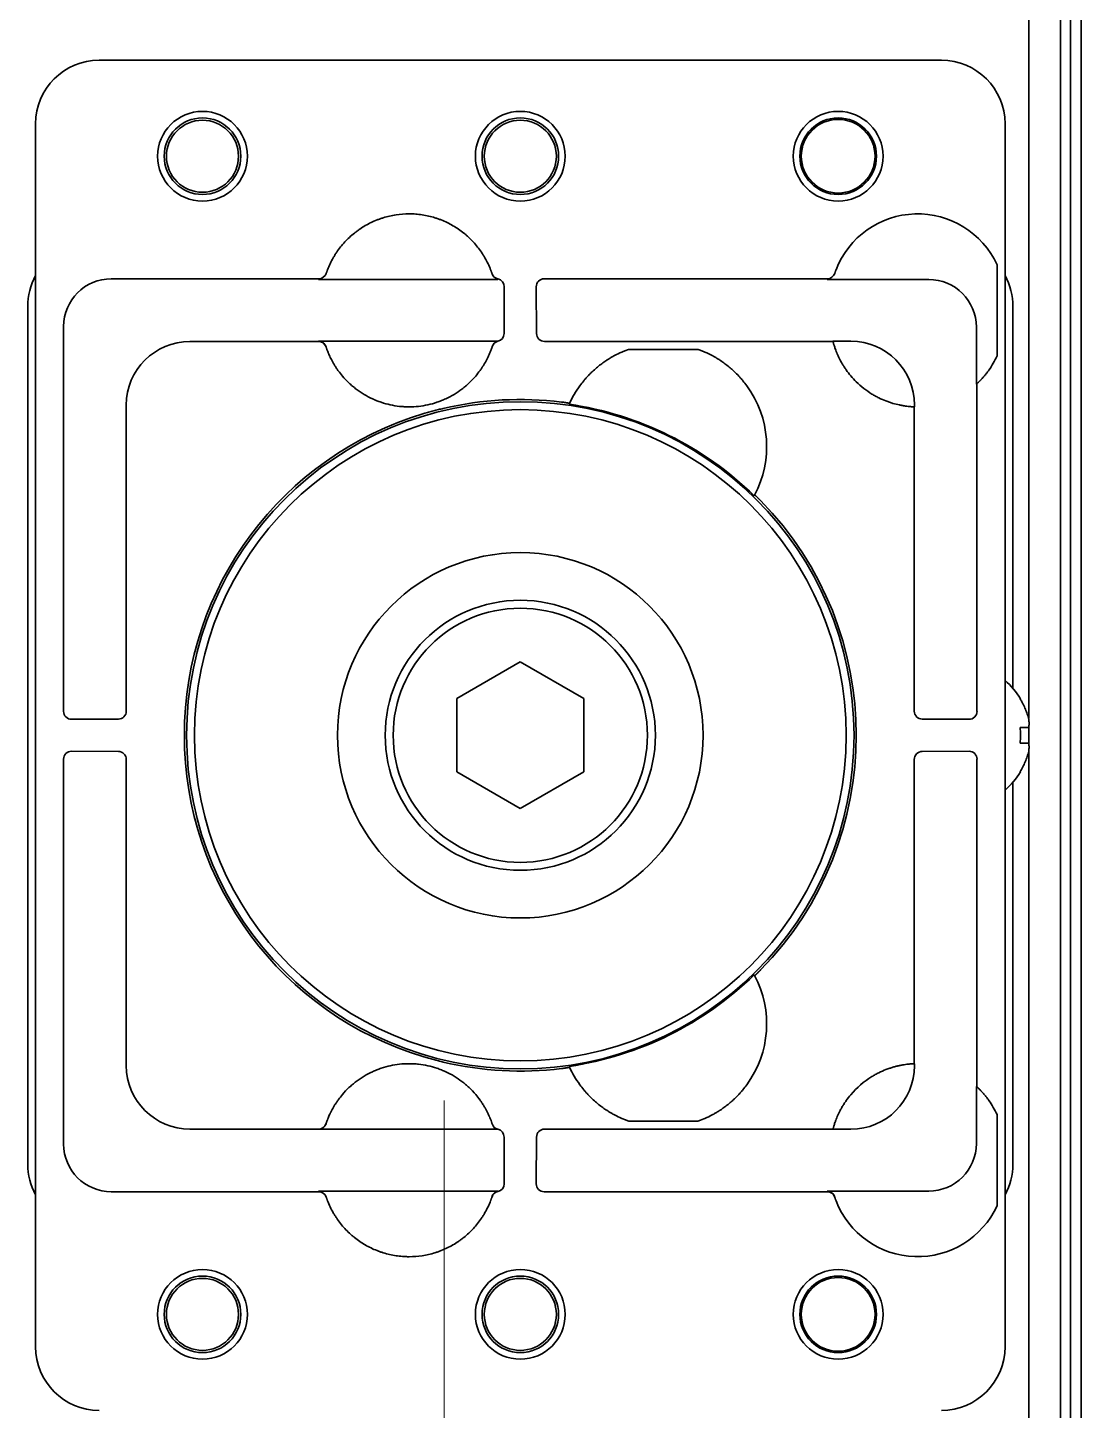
# Model space of a CAD drawing. Extents: x 5809 to 10669, y -850 to 3886.
# Drawn here: x 9168.1 to 9234.4, y 2821.2 to 2908.3 of the extents above; entities that cross this region are included whole.
import ezdxf

# ---------------------------------------------------------------- set-up
doc = ezdxf.new("R2010")
doc.units = 0
doc.header["$LTSCALE"] = 5
doc.layers.get('0').update_dxf_attribs({"linetype": 'CONTINUOUS', "lineweight": 0})
doc.layers.add('1', color=7, linetype='CONTINUOUS', true_color=0xffffff)

msp = doc.modelspace()

# ---------------------------------------------------------------- linework, layer by layer
at = {"color": 1}
msp.add_line((9194.273, 2840.726), (9194.273, 2740.726), dxfattribs=at)
at = {"layer": '1', "color": 7, "linetype": 'Continuous', "lineweight": 35}
for p, q in [((9233.073, 2751.526), (9233.073, 3749.526)), ((9231.073, 2864.787), (9231.073, 3703.467)), ((9234.375, 2735.526), (9234.375, 3257.226)), ((9233.686, 2738.526), (9233.686, 3256.226)), ((9225.573, 2906.226), (9172.572, 2906.226)), ((9168.573, 2902.227), (9168.573, 2825.226)), ((9229.573, 2825.226), (9229.573, 2902.227)), ((9186.859, 2892.804), (9186.854, 2892.789)), ((9218.859, 2892.804), (9218.859, 2892.805)), ((9218.86, 2892.807), (9218.864, 2892.818)), ((9229.073, 2893.344), (9229.073, 2887.608)), ((9186.385, 2892.463), (9173.335, 2892.463)), ((9197.547, 2892.424), (9186.372, 2892.424)), ((9198.051, 2889.019), (9198.066, 2891.963)), ((9200.079, 2891.963), (9200.094, 2889.016)), ((9218.385, 2892.463), (9200.579, 2892.463)), ((9224.771, 2892.424), (9218.372, 2892.424)), ((9168.073, 2890.727), (9168.073, 2836.726)), ((9230.073, 2866.678), (9230.073, 2890.727)), ((9170.336, 2889.464), (9170.336, 2865.232)), ((9227.77, 2885.828), (9227.77, 2889.424)), ((9178.279, 2888.519), (9186.375, 2888.519)), ((9186.372, 2888.528), (9197.617, 2888.528)), ((9200.594, 2888.519), (9205.288, 2888.519)), ((9205.288, 2888.519), (9205.385, 2888.519)), ((9205.882, 2888.52), (9205.385, 2888.519)), ((9205.883, 2888.52), (9210.263, 2888.52)), ((9210.263, 2888.52), (9210.761, 2888.519)), ((9210.761, 2888.519), (9210.858, 2888.519)), ((9210.858, 2888.519), (9218.749, 2888.519)), ((9218.749, 2888.519), (9218.747, 2888.528)), ((9218.747, 2888.528), (9219.876, 2888.528)), ((9186.848, 2888.181), (9186.848, 2888.181)), ((9210.263, 2888.02), (9205.883, 2888.02)), ((9227.77, 2885.828), (9227.81, 2885.864)), ((9227.81, 2865.232), (9227.81, 2885.864)), ((9174.28, 2865.247), (9174.28, 2884.52)), ((9223.875, 2884.403), (9223.866, 2884.404)), ((9223.866, 2884.404), (9223.866, 2865.247)), ((9223.875, 2884.529), (9223.875, 2884.403)), ((9195.073, 2866.036), (9199.073, 2868.345)), ((9199.073, 2868.345), (9203.073, 2866.036)), ((9195.073, 2861.417), (9195.073, 2866.036)), ((9203.073, 2866.036), (9203.073, 2861.417)), ((9230.518, 2866.026), (9230.551, 2866.026)), ((9170.836, 2864.733), (9173.78, 2864.748)), ((9224.363, 2864.748), (9227.31, 2864.733)), ((9231.073, 2863.22), (9231.073, 2864.221)), ((9170.336, 2862.22), (9170.336, 2837.989)), ((9173.78, 2862.705), (9170.836, 2862.72)), ((9174.28, 2842.933), (9174.28, 2862.205)), ((9223.866, 2862.205), (9223.866, 2843.049)), ((9227.31, 2862.72), (9224.363, 2862.705)), ((9227.81, 2841.588), (9227.81, 2862.22)), ((9231.073, 2751.326), (9231.073, 2862.675)), ((9199.073, 2859.107), (9195.073, 2861.417)), ((9203.073, 2861.417), (9199.073, 2859.107)), ((9230.551, 2861.426), (9230.518, 2861.426)), ((9230.073, 2836.726), (9230.073, 2860.774)), ((9223.866, 2843.049), (9223.875, 2843.049)), ((9223.875, 2843.049), (9223.875, 2842.923)), ((9227.77, 2838.028), (9227.77, 2841.624)), ((9229.073, 2839.844), (9229.073, 2834.108)), ((9186.375, 2838.933), (9178.279, 2838.933)), ((9197.617, 2838.924), (9186.372, 2838.924)), ((9186.849, 2839.273), (9186.849, 2839.273)), ((9205.288, 2838.933), (9200.594, 2838.933)), ((9205.385, 2838.933), (9205.288, 2838.933)), ((9205.882, 2838.933), (9205.385, 2838.933)), ((9205.883, 2839.433), (9210.263, 2839.433)), ((9210.263, 2838.933), (9205.883, 2838.933)), ((9210.761, 2838.933), (9210.263, 2838.933)), ((9210.858, 2838.933), (9210.761, 2838.933)), ((9218.749, 2838.933), (9210.858, 2838.933)), ((9218.747, 2838.924), (9218.749, 2838.933)), ((9219.876, 2838.924), (9218.747, 2838.924)), ((9198.066, 2835.489), (9198.051, 2838.436)), ((9200.094, 2838.436), (9200.079, 2835.489)), ((9173.335, 2834.989), (9186.385, 2834.989)), ((9186.372, 2835.028), (9197.547, 2835.028)), ((9186.852, 2834.67), (9186.859, 2834.648)), ((9200.579, 2834.989), (9218.385, 2834.989)), ((9218.372, 2835.028), (9224.771, 2835.028))]:
    msp.add_line(p, q, dxfattribs=at)
for centre, radius in [((9179.073, 2900.182), 2.825), ((9179.073, 2900.182), 2.411), ((9179.073, 2900.182), 2.267), ((9199.073, 2900.182), 2.825), ((9199.073, 2900.182), 2.411), ((9199.073, 2900.182), 2.267), ((9219.073, 2900.182), 2.825), ((9219.073, 2900.182), 2.411), ((9219.073, 2900.182), 2.32), ((9199.073, 2863.726), 21), ((9199.073, 2863.726), 20.5), ((9199.073, 2863.726), 11.5), ((9199.073, 2863.726), 8.5), ((9199.073, 2863.726), 8), ((9179.073, 2827.27), 2.825), ((9199.073, 2827.27), 2.825), ((9219.073, 2827.27), 2.825), ((9179.073, 2827.27), 2.411), ((9179.073, 2827.27), 2.267), ((9199.073, 2827.27), 2.411), ((9199.073, 2827.27), 2.267), ((9219.073, 2827.27), 2.411), ((9219.073, 2827.27), 2.32)]:
    msp.add_circle(centre, radius, dxfattribs=at)
for centre, radius, start, end in [((9224.073, 2891.052), 5.5, 24.61998, 158.89304), ((9224.073, 2889.9), 5.5, 324.66876, 335.38002), ((9208.073, 2881.9), 6.5, 143.94816, 155.25902), ((9208.073, 2881.9), 6.5, 332.04966, 36.05184), ((9224.073, 2889.9), 5.5, 225.48558, 238.47399), ((9199.073, 2863.726), 21.14, 82.96937, 103.24939), ((9199.073, 2863.726), 21.14, 106.69802, 253.30233), ((9199.073, 2863.726), 21.07, 45.69792, 81.61076), ((9199.073, 2863.726), 21.14, 315.6607, 44.3393), ((9226.453, 2863.527), 4.8, 31.37271, 49.458), ((9226.453, 2863.925), 4.8, 310.542, 328.62729), ((9199.073, 2863.726), 21.07, 278.38924, 314.30208), ((9208.073, 2845.552), 6.5, 323.94816, 27.95034), ((9199.073, 2863.726), 21.14, 256.75031, 277.03063), ((9208.073, 2845.552), 6.5, 204.74098, 216.05184), ((9224.073, 2837.552), 5.5, 121.52607, 139.88439), ((9224.073, 2837.552), 5.5, 24.61998, 35.33124), ((9224.073, 2836.4), 5.5, 201.10696, 335.38002)]:
    msp.add_arc(centre, radius, start, end, dxfattribs=at)
for centre, major_axis, ratio, start_param, end_param in [((9172.573, 2902.226), (2.829, -2.829), 0.999695, 2.356347, 3.926839), ((9225.572, 2902.226), (-2.829, -2.829), 0.999695, 2.356347, 3.926839), ((9186.385, 2892.963), (-0.474, 0.158), 0.999831, 1.892032, 3.138921), ((9197.768, 2892.943), (0.477, 0.15), 0.999767, 3.157291, 4.205088), ((9218.385, 2892.963), (-0.474, 0.159), 0.999831, 1.894839, 3.141593), ((9224.071, 2891.053), (1.747, 5.214), 0.99983, 1.569957, 1.576869), ((9172.073, 2890.726), (-2.829, 2.829), 0.999695, 0.279915, 0.785246), ((9173.336, 2889.463), (-2.122, 2.122), 0.999543, 5.497939, 7.068431), ((9197.547, 2891.924), (0.224, 0.447), 0.99981, 0.22534, 0.463541), ((9197.566, 2891.963), (0.224, 0.448), 0.999239, 5.176082, 6.544021), ((9200.579, 2891.963), (-0.224, 0.448), 0.999239, 5.819644, 7.390288), ((9224.77, 2889.423), (2.122, 2.122), 0.999695, 5.497939, 7.068431), ((9226.072, 2890.726), (2.829, 2.829), 0.999695, 5.497939, 6.003271), ((9178.28, 2884.519), (2.828, 2.828), 0.999924, 0.78555, 2.356042), ((9186.375, 2888.019), (-0.475, -0.156), 0.999831, 3.142574, 4.3946), ((9197.779, 2888.045), (-0.476, 0.155), 0.999754, 5.263357, 6.293203), ((9197.551, 2889.019), (-0.447, -0.224), 0.99981, 1.330368, 2.677899), ((9200.594, 2889.019), (0.447, -0.224), 0.99981, 3.605286, 5.17593), ((9219.875, 2884.528), (-2.829, -2.829), 0.999695, 2.356347, 3.926839), ((13898.254, 2078.685), (-4696.559, 804.417), 0.03512, 6.273761, 6.274076), ((5726.45, 6125.548), (-3486.444, 3247.993), 0.03512, 3.150702, 3.151017), ((9170.836, 2865.233), (0.448, 0.224), 0.999239, 2.678052, 4.248696), ((9173.78, 2865.247), (0.224, 0.447), 0.99981, 3.605286, 5.17593), ((9224.366, 2865.247), (-0.224, 0.447), 0.99981, 1.107255, 2.677899), ((9227.31, 2865.233), (-0.448, 0.224), 0.999239, 2.03449, 3.605134), ((9170.836, 2862.22), (-0.448, 0.224), 0.999239, 5.176082, 6.746726), ((9173.78, 2862.205), (0.224, -0.447), 0.99981, 1.107255, 2.677899), ((9224.366, 2862.205), (-0.224, -0.447), 0.99981, 3.605286, 5.17593), ((9227.31, 2862.22), (0.448, 0.224), 0.999239, 5.819644, 7.390288), ((5726.45, -398.096), (3486.444, 3247.993), 0.03512, 6.273761, 6.274076), ((9178.28, 2842.933), (-2.828, 2.828), 0.999924, 0.78555, 2.356042), ((13898.254, 3648.768), (4696.559, 804.417), 0.03512, 3.150702, 3.151017), ((9219.875, 2842.924), (-2.829, 2.829), 0.999695, 2.356347, 3.926839), ((9225.772, -4385.086), (0, 7227.617), 0.017452, 6.267025, 6.267338), ((9186.375, 2839.433), (0.475, -0.156), 0.999831, 5.030486, 6.282512), ((9197.779, 2839.407), (0.476, 0.155), 0.999754, 3.133975, 4.161422), ((9197.551, 2838.433), (-0.447, 0.224), 0.99981, 3.605286, 4.952817), ((9200.594, 2838.433), (0.447, 0.224), 0.99981, 1.107255, 2.677899), ((9173.336, 2837.99), (2.122, 2.122), 0.999543, 2.356347, 3.926839), ((9224.77, 2838.029), (2.122, -2.122), 0.999695, 5.497939, 7.068431), ((9172.073, 2836.727), (-2.829, -2.829), 0.999695, 5.497939, 6.003271), ((9226.072, 2836.727), (2.829, -2.829), 0.999695, 0.279915, 0.785246), ((9197.566, 2835.489), (-0.224, 0.448), 0.999239, 2.880101, 4.248696), ((9200.579, 2835.489), (0.224, 0.448), 0.999239, 2.03449, 3.605134), ((9186.385, 2834.489), (-0.475, -0.157), 0.999831, 3.145682, 4.39242), ((9197.767, 2834.509), (0.473, -0.161), 0.999761, 2.10121, 3.149501), ((9197.547, 2835.529), (-0.224, 0.447), 0.99981, 2.678052, 2.916971), ((9224.074, 2836.9), (5.684, 1.924), 0.999938, 3.132345, 3.139281), ((9218.385, 2834.489), (-0.474, -0.159), 0.999831, 3.141593, 4.388346), ((9224.081, 2836.402), (5.228, 1.734), 0.999252, 3.138522, 3.145428), ((9172.573, 2825.227), (2.829, 2.829), 0.999695, 2.356347, 3.926839), ((9225.572, 2825.227), (-2.829, 2.829), 0.999695, 2.356347, 3.926839)]:
    msp.add_ellipse(centre, major_axis=major_axis, ratio=ratio, start_param=start_param, end_param=end_param, dxfattribs=at)
for points, knots in [([(9197.206, 2893.029), (9197.106, 2893.289), (9196.987, 2893.539), (9196.833, 2893.81), (9196.815, 2893.84), (9196.78, 2893.899), (9196.762, 2893.929), (9196.707, 2894.017), (9196.669, 2894.076), (9196.553, 2894.247), (9196.472, 2894.358), (9196.216, 2894.681), (9196.031, 2894.883), (9195.779, 2895.118), (9195.702, 2895.187), (9195.623, 2895.255), (9195.57, 2895.299), (9195.543, 2895.321), (9195.407, 2895.43), (9195.297, 2895.512), (9194.956, 2895.745), (9194.719, 2895.883), (9194.348, 2896.063), (9194.222, 2896.118), (9194.061, 2896.182), (9194.029, 2896.194), (9193.964, 2896.218), (9193.931, 2896.23), (9193.833, 2896.265), (9193.767, 2896.286), (9193.438, 2896.389), (9193.17, 2896.45), (9192.764, 2896.512), (9192.627, 2896.527), (9192.421, 2896.543), (9192.318, 2896.549), (9192.214, 2896.552), (9192.144, 2896.553), (9192.11, 2896.553), (9191.797, 2896.554), (9191.523, 2896.533), (9190.981, 2896.451), (9190.713, 2896.39), (9190.416, 2896.298), (9190.383, 2896.287), (9190.317, 2896.266), (9190.284, 2896.254), (9190.186, 2896.22), (9190.121, 2896.196), (9189.928, 2896.12), (9189.802, 2896.065), (9189.432, 2895.885), (9189.194, 2895.748), (9188.91, 2895.553), (9188.826, 2895.493), (9188.743, 2895.431), (9188.688, 2895.388), (9188.66, 2895.367), (9188.525, 2895.258), (9188.421, 2895.168), (9188.119, 2894.886), (9187.933, 2894.685), (9187.677, 2894.362), (9187.596, 2894.251), (9187.499, 2894.107), (9187.48, 2894.079), (9187.442, 2894.02), (9187.423, 2893.991), (9187.368, 2893.903), (9187.333, 2893.843), (9187.161, 2893.542), (9187.042, 2893.293), (9186.942, 2893.033)], [0, 0, 0, 0, 0.0625, 0.0625, 0.070313, 0.070313, 0.078125, 0.078125, 0.09375, 0.09375, 0.125, 0.125, 0.1875, 0.1875, 0.203125, 0.210937, 0.210937, 0.21875, 0.21875, 0.25, 0.25, 0.3125, 0.3125, 0.34375, 0.34375, 0.351562, 0.351562, 0.359375, 0.359375, 0.375, 0.375, 0.4375, 0.4375, 0.46875, 0.46875, 0.484375, 0.492187, 0.492187, 0.5, 0.5, 0.5625, 0.5625, 0.625, 0.625, 0.632812, 0.632812, 0.640625, 0.640625, 0.65625, 0.65625, 0.6875, 0.6875, 0.75, 0.75, 0.765625, 0.773438, 0.773438, 0.78125, 0.78125, 0.8125, 0.8125, 0.875, 0.875, 0.90625, 0.90625, 0.914063, 0.914063, 0.921875, 0.921875, 0.9375, 0.9375, 1, 1, 1, 1]), ([(9186.942, 2893.033), (9186.936, 2893.018), (9186.93, 2893.003), (9186.922, 2892.981), (9186.919, 2892.974), (9186.914, 2892.96), (9186.911, 2892.953), (9186.904, 2892.932), (9186.899, 2892.919), (9186.892, 2892.9), (9186.89, 2892.894), (9186.886, 2892.883), (9186.884, 2892.877), (9186.879, 2892.861), (9186.875, 2892.852), (9186.87, 2892.835), (9186.867, 2892.828), (9186.864, 2892.819), (9186.863, 2892.817), (9186.862, 2892.812), (9186.861, 2892.811), (9186.86, 2892.806), (9186.859, 2892.804), (9186.859, 2892.804)], [0, 0, 0, 0, 0.125, 0.125, 0.1875, 0.1875, 0.25, 0.25, 0.375, 0.375, 0.4375, 0.4375, 0.5, 0.5, 0.625, 0.625, 0.75, 0.75, 0.8125, 0.8125, 0.875, 0.875, 1, 1, 1, 1]), ([(9197.293, 2892.785), (9197.293, 2892.786), (9197.292, 2892.788), (9197.291, 2892.793), (9197.29, 2892.795), (9197.288, 2892.8), (9197.287, 2892.803), (9197.284, 2892.813), (9197.281, 2892.821), (9197.277, 2892.834), (9197.275, 2892.839), (9197.272, 2892.85), (9197.27, 2892.855), (9197.264, 2892.872), (9197.259, 2892.884), (9197.25, 2892.911), (9197.245, 2892.924), (9197.237, 2892.946), (9197.235, 2892.953), (9197.229, 2892.968), (9197.226, 2892.975), (9197.218, 2892.998), (9197.212, 2893.014), (9197.206, 2893.029)], [0, 0, 0, 0, 0.125, 0.125, 0.1875, 0.1875, 0.25, 0.25, 0.375, 0.375, 0.4375, 0.4375, 0.5, 0.5, 0.625, 0.625, 0.75, 0.75, 0.8125, 0.8125, 0.875, 0.875, 1, 1, 1, 1]), ([(9218.942, 2893.033), (9218.939, 2893.026), (9218.936, 2893.018), (9218.93, 2893.003), (9218.928, 2892.996), (9218.919, 2892.974), (9218.914, 2892.96), (9218.904, 2892.932), (9218.899, 2892.919), (9218.892, 2892.9), (9218.89, 2892.894), (9218.886, 2892.882), (9218.884, 2892.877), (9218.879, 2892.861), (9218.875, 2892.852), (9218.87, 2892.835), (9218.867, 2892.828), (9218.863, 2892.816), (9218.862, 2892.812), (9218.86, 2892.807), (9218.86, 2892.806), (9218.859, 2892.805), (9218.859, 2892.804), (9218.859, 2892.804)], [0, 0, 0, 0, 0.0625, 0.0625, 0.125, 0.125, 0.25, 0.25, 0.375, 0.375, 0.4375, 0.4375, 0.5, 0.5, 0.625, 0.625, 0.75, 0.75, 0.875, 0.875, 0.9375, 0.9375, 1, 1, 1, 1]), ([(9186.372, 2888.528), (9186.398, 2888.528), (9186.45, 2888.524), (9186.501, 2888.512), (9186.539, 2888.5), (9186.551, 2888.496), (9186.575, 2888.486), (9186.587, 2888.48), (9186.622, 2888.463), (9186.644, 2888.449), (9186.676, 2888.426), (9186.686, 2888.418), (9186.706, 2888.401), (9186.716, 2888.392), (9186.743, 2888.364), (9186.76, 2888.345), (9186.791, 2888.303), (9186.805, 2888.28), (9186.829, 2888.234), (9186.839, 2888.209), (9186.847, 2888.184)], [0, 0, 0, 0, 0.125, 0.25, 0.25, 0.3125, 0.3125, 0.375, 0.375, 0.5, 0.5, 0.5625, 0.5625, 0.625, 0.625, 0.75, 0.75, 0.875, 0.875, 1, 1, 1, 1]), ([(9186.375, 2888.519), (9186.375, 2888.521), (9186.374, 2888.522), (9186.373, 2888.525), (9186.373, 2888.527), (9186.372, 2888.528)], [0, 0, 0, 0, 0.499999, 0.499999, 1, 1, 1, 1]), ([(9219.866, 2886.357), (9219.764, 2886.478), (9219.669, 2886.601), (9219.536, 2886.789), (9219.494, 2886.852), (9219.433, 2886.947), (9219.403, 2886.994), (9219.374, 2887.042), (9219.354, 2887.074), (9219.345, 2887.089), (9219.261, 2887.232), (9219.195, 2887.356), (9219.108, 2887.533), (9219.08, 2887.591), (9219.042, 2887.676), (9219.024, 2887.718), (9219.006, 2887.759), (9218.995, 2887.787), (9218.989, 2887.8), (9218.94, 2887.92), (9218.904, 2888.017), (9218.86, 2888.145), (9218.847, 2888.185), (9218.832, 2888.232), (9218.829, 2888.241), (9218.823, 2888.259), (9218.821, 2888.268), (9218.813, 2888.293), (9218.808, 2888.309), (9218.794, 2888.355), (9218.779, 2888.409), (9218.768, 2888.449), (9218.761, 2888.473), (9218.759, 2888.481), (9218.756, 2888.493), (9218.754, 2888.499), (9218.751, 2888.512), (9218.749, 2888.518), (9218.749, 2888.519)], [0, 0, 0, 0, 0.125, 0.125, 0.1875, 0.1875, 0.21875, 0.234375, 0.234375, 0.25, 0.25, 0.375, 0.375, 0.4375, 0.4375, 0.46875, 0.484375, 0.484375, 0.5, 0.5, 0.625, 0.625, 0.6875, 0.6875, 0.703125, 0.703125, 0.71875, 0.71875, 0.75, 0.75, 0.8125, 0.875, 0.875, 0.90625, 0.90625, 0.9375, 0.9375, 1, 1, 1, 1]), ([(9186.85, 2888.176), (9186.85, 2888.175), (9186.853, 2888.166), (9186.863, 2888.135), (9186.875, 2888.103), (9186.883, 2888.078), (9186.885, 2888.073), (9186.889, 2888.063), (9186.891, 2888.057), (9186.897, 2888.041), (9186.901, 2888.029), (9186.915, 2887.991), (9186.935, 2887.935), (9186.962, 2887.868), (9186.983, 2887.814), (9186.991, 2887.796), (9187.007, 2887.757), (9187.016, 2887.737), (9187.042, 2887.676), (9187.062, 2887.633), (9187.124, 2887.499), (9187.171, 2887.402), (9187.241, 2887.274), (9187.255, 2887.248), (9187.284, 2887.195), (9187.299, 2887.169), (9187.345, 2887.09), (9187.377, 2887.037), (9187.444, 2886.93), (9187.479, 2886.876), (9187.534, 2886.794), (9187.553, 2886.767), (9187.591, 2886.713), (9187.61, 2886.686), (9187.708, 2886.551), (9187.791, 2886.446), (9187.879, 2886.343)], [0, 0, 0, 0, 0.0625, 0.125, 0.1875, 0.1875, 0.203125, 0.203125, 0.21875, 0.21875, 0.25, 0.25, 0.3125, 0.375, 0.375, 0.40625, 0.40625, 0.4375, 0.4375, 0.5, 0.5, 0.625, 0.625, 0.65625, 0.65625, 0.6875, 0.6875, 0.75, 0.75, 0.8125, 0.8125, 0.84375, 0.84375, 0.875, 0.875, 1, 1, 1, 1]), ([(9196.265, 2886.343), (9196.361, 2886.457), (9196.452, 2886.573), (9196.58, 2886.75), (9196.621, 2886.81), (9196.67, 2886.884), (9196.68, 2886.899), (9196.699, 2886.929), (9196.709, 2886.944), (9196.738, 2886.989), (9196.756, 2887.019), (9196.846, 2887.166), (9196.909, 2887.281), (9196.979, 2887.417), (9196.993, 2887.444), (9197.019, 2887.497), (9197.032, 2887.523), (9197.068, 2887.6), (9197.09, 2887.649), (9197.111, 2887.695)], [0, 0, 0, 0, 0.25, 0.25, 0.375, 0.375, 0.40625, 0.40625, 0.4375, 0.4375, 0.5, 0.5, 0.75, 0.75, 0.8125, 0.8125, 0.875, 0.875, 1, 1, 1, 1]), ([(9197.111, 2887.695), (9197.145, 2887.772), (9197.173, 2887.842), (9197.21, 2887.935), (9197.221, 2887.964), (9197.236, 2888.004), (9197.24, 2888.017), (9197.249, 2888.042), (9197.253, 2888.053), (9197.273, 2888.108), (9197.284, 2888.142), (9197.296, 2888.176), (9197.299, 2888.185), (9197.302, 2888.194), (9197.302, 2888.196), (9197.303, 2888.199), (9197.304, 2888.2), (9197.304, 2888.2)], [0, 0, 0, 0, 0.25, 0.25, 0.375, 0.375, 0.4375, 0.4375, 0.5, 0.5, 0.75, 0.75, 0.875, 0.875, 0.9375, 0.9375, 1, 1, 1, 1]), ([(9204.813, 2887.523), (9204.788, 2887.509), (9204.759, 2887.492), (9204.696, 2887.454), (9204.662, 2887.433), (9204.608, 2887.399), (9204.589, 2887.387), (9204.551, 2887.363), (9204.532, 2887.351), (9204.473, 2887.312), (9204.433, 2887.285), (9204.35, 2887.228), (9204.307, 2887.198), (9204.221, 2887.136), (9204.177, 2887.103), (9204.044, 2887.002), (9203.955, 2886.93), (9203.776, 2886.778), (9203.686, 2886.697), (9203.551, 2886.569), (9203.506, 2886.525), (9203.438, 2886.457), (9203.415, 2886.434), (9203.371, 2886.387), (9203.348, 2886.364), (9203.304, 2886.316), (9203.281, 2886.292), (9203.237, 2886.243), (9203.171, 2886.17), (9203.107, 2886.094), (9202.98, 2885.941), (9202.898, 2885.835), (9202.818, 2885.725)], [0, 0, 0, 0, 0.0625, 0.0625, 0.125, 0.125, 0.15625, 0.15625, 0.1875, 0.1875, 0.25, 0.25, 0.3125, 0.3125, 0.375, 0.375, 0.5, 0.5, 0.625, 0.625, 0.6875, 0.6875, 0.71875, 0.71875, 0.75, 0.75, 0.78125, 0.78125, 0.8125, 0.875, 0.875, 1, 1, 1, 1]), ([(9213.328, 2885.725), (9213.248, 2885.835), (9213.166, 2885.941), (9213.059, 2886.07), (9213.037, 2886.096), (9212.994, 2886.146), (9212.972, 2886.171), (9212.907, 2886.245), (9212.863, 2886.294), (9212.731, 2886.435), (9212.642, 2886.524), (9212.507, 2886.653), (9212.462, 2886.694), (9212.394, 2886.755), (9212.371, 2886.776), (9212.326, 2886.815), (9212.303, 2886.835), (9212.19, 2886.931), (9212.1, 2887.003), (9211.968, 2887.103), (9211.925, 2887.136), (9211.839, 2887.198), (9211.797, 2887.227), (9211.735, 2887.27), (9211.714, 2887.284), (9211.673, 2887.312), (9211.653, 2887.325), (9211.594, 2887.363), (9211.556, 2887.388), (9211.502, 2887.422), (9211.484, 2887.433), (9211.45, 2887.453), (9211.434, 2887.463), (9211.387, 2887.492), (9211.358, 2887.509), (9211.333, 2887.523)], [0, 0, 0, 0, 0.125, 0.125, 0.15625, 0.15625, 0.1875, 0.1875, 0.25, 0.25, 0.375, 0.375, 0.4375, 0.4375, 0.46875, 0.46875, 0.5, 0.5, 0.625, 0.625, 0.6875, 0.6875, 0.75, 0.75, 0.78125, 0.78125, 0.8125, 0.8125, 0.875, 0.875, 0.90625, 0.90625, 0.9375, 0.9375, 1, 1, 1, 1]), ([(9228.56, 2886.719), (9228.524, 2886.668), (9228.487, 2886.618), (9228.412, 2886.52), (9228.375, 2886.472), (9228.298, 2886.378), (9228.259, 2886.332), (9228.201, 2886.265), (9228.181, 2886.243), (9228.143, 2886.2), (9228.124, 2886.179), (9228.086, 2886.139), (9228.067, 2886.119), (9228.04, 2886.09), (9228.031, 2886.081), (9228.013, 2886.063), (9228.005, 2886.054), (9227.961, 2886.01), (9227.93, 2885.979), (9227.896, 2885.946), (9227.889, 2885.939), (9227.877, 2885.927), (9227.871, 2885.922), (9227.854, 2885.906), (9227.844, 2885.897), (9227.832, 2885.885), (9227.829, 2885.882), (9227.822, 2885.876), (9227.82, 2885.874), (9227.813, 2885.867), (9227.811, 2885.865), (9227.81, 2885.864)], [0, 0, 0, 0, 0.125, 0.125, 0.25, 0.25, 0.375, 0.375, 0.4375, 0.4375, 0.5, 0.5, 0.5625, 0.5625, 0.59375, 0.59375, 0.625, 0.625, 0.75, 0.75, 0.78125, 0.78125, 0.8125, 0.8125, 0.875, 0.875, 0.90625, 0.90625, 0.9375, 0.9375, 1, 1, 1, 1]), ([(9187.879, 2886.343), (9188.009, 2886.19), (9188.146, 2886.045), (9188.363, 2885.84), (9188.437, 2885.773), (9188.552, 2885.676), (9188.59, 2885.644), (9188.668, 2885.582), (9188.708, 2885.551), (9188.906, 2885.4), (9189.07, 2885.289), (9189.409, 2885.086), (9189.583, 2884.993), (9189.853, 2884.869), (9189.944, 2884.829), (9190.083, 2884.774), (9190.13, 2884.756), (9190.224, 2884.722), (9190.271, 2884.705), (9190.508, 2884.626), (9190.699, 2884.573), (9191.085, 2884.488), (9191.28, 2884.456), (9191.575, 2884.424), (9191.674, 2884.416), (9191.823, 2884.408), (9191.872, 2884.406), (9191.972, 2884.403), (9192.022, 2884.402), (9192.272, 2884.402), (9192.47, 2884.413), (9192.864, 2884.456), (9193.058, 2884.488), (9193.445, 2884.573), (9193.636, 2884.626), (9193.873, 2884.706), (9193.921, 2884.722), (9194.014, 2884.757), (9194.154, 2884.81), (9194.29, 2884.869), (9194.56, 2884.993), (9194.734, 2885.086), (9195.073, 2885.289), (9195.237, 2885.4), (9195.436, 2885.551), (9195.476, 2885.582), (9195.554, 2885.645), (9195.669, 2885.74), (9195.781, 2885.84), (9195.998, 2886.045), (9196.135, 2886.19), (9196.265, 2886.343)], [0, 0, 0, 0, 0.0625, 0.0625, 0.09375, 0.09375, 0.109375, 0.109375, 0.125, 0.125, 0.1875, 0.1875, 0.25, 0.25, 0.28125, 0.28125, 0.296875, 0.296875, 0.3125, 0.3125, 0.375, 0.375, 0.4375, 0.4375, 0.46875, 0.46875, 0.484375, 0.484375, 0.5, 0.5, 0.5625, 0.5625, 0.625, 0.625, 0.6875, 0.6875, 0.703125, 0.703125, 0.71875, 0.75, 0.75, 0.8125, 0.8125, 0.875, 0.875, 0.890625, 0.890625, 0.90625, 0.9375, 0.9375, 1, 1, 1, 1]), ([(9222.931, 2884.52), (9222.801, 2884.547), (9222.666, 2884.581), (9222.453, 2884.643), (9222.381, 2884.666), (9222.27, 2884.703), (9222.233, 2884.716), (9222.158, 2884.744), (9222.121, 2884.758), (9221.933, 2884.83), (9221.783, 2884.896), (9221.598, 2884.988), (9221.561, 2885.007), (9221.487, 2885.045), (9221.45, 2885.065), (9221.341, 2885.126), (9221.268, 2885.168), (9221.197, 2885.212)], [0, 0, 0, 0, 0.25, 0.25, 0.375, 0.375, 0.4375, 0.4375, 0.5, 0.5, 0.75, 0.75, 0.8125, 0.8125, 0.875, 0.875, 1, 1, 1, 1]), ([(9194.228, 2884.303), (9194.125, 2884.279), (9194.022, 2884.254), (9193.816, 2884.202), (9193.611, 2884.149), (9193.406, 2884.092), (9193.202, 2884.035), (9193.1, 2884.005), (9192.999, 2883.974)], [0, 0, 0, 0, 0.25, 0.25, 0.5, 0.75, 0.75, 1, 1, 1, 1]), ([(9202.169, 2884.62), (9202.17, 2884.621), (9202.167, 2884.623), (9202.158, 2884.626), (9202.154, 2884.627), (9202.146, 2884.629), (9202.144, 2884.63), (9202.138, 2884.631), (9202.135, 2884.632), (9202.119, 2884.635), (9202.103, 2884.639), (9202.075, 2884.644), (9202.065, 2884.646), (9202.043, 2884.65), (9202.021, 2884.654), (9201.996, 2884.658), (9201.97, 2884.663), (9201.956, 2884.665), (9201.914, 2884.672), (9201.885, 2884.676), (9201.839, 2884.683), (9201.823, 2884.685), (9201.792, 2884.69), (9201.775, 2884.692), (9201.727, 2884.698), (9201.694, 2884.703), (9201.66, 2884.707)], [0, 0, 0, 0, 0.125, 0.125, 0.1875, 0.1875, 0.21875, 0.21875, 0.25, 0.25, 0.375, 0.375, 0.4375, 0.4375, 0.5, 0.5625, 0.5625, 0.625, 0.625, 0.75, 0.75, 0.8125, 0.8125, 0.875, 0.875, 1, 1, 1, 1]), ([(9223.866, 2884.404), (9223.864, 2884.404), (9223.857, 2884.404), (9223.834, 2884.405), (9223.818, 2884.406), (9223.775, 2884.408), (9223.749, 2884.409), (9223.709, 2884.412), (9223.701, 2884.412), (9223.685, 2884.413), (9223.658, 2884.415), (9223.63, 2884.418), (9223.57, 2884.423), (9223.525, 2884.427), (9223.428, 2884.438), (9223.375, 2884.444), (9223.303, 2884.454), (9223.288, 2884.456), (9223.258, 2884.46), (9223.213, 2884.467), (9223.166, 2884.475), (9223.069, 2884.492), (9223.002, 2884.505), (9222.931, 2884.52)], [0, 0, 0, 0, 0.125, 0.125, 0.25, 0.25, 0.375, 0.375, 0.40625, 0.40625, 0.4375, 0.5, 0.5, 0.625, 0.625, 0.75, 0.75, 0.78125, 0.78125, 0.8125, 0.875, 0.875, 1, 1, 1, 1]), ([(9214.192, 2878.501), (9214.169, 2878.525), (9214.145, 2878.548), (9214.111, 2878.583), (9214.099, 2878.594), (9214.077, 2878.617), (9214.065, 2878.628), (9214.032, 2878.661), (9214.011, 2878.681), (9213.98, 2878.71), (9213.97, 2878.72), (9213.956, 2878.733), (9213.951, 2878.738), (9213.942, 2878.747), (9213.937, 2878.751), (9213.915, 2878.771), (9213.899, 2878.786), (9213.881, 2878.802), (9213.877, 2878.805), (9213.871, 2878.811), (9213.867, 2878.814), (9213.858, 2878.822), (9213.853, 2878.826), (9213.837, 2878.839), (9213.829, 2878.845), (9213.821, 2878.851), (9213.819, 2878.852), (9213.816, 2878.854), (9213.815, 2878.854), (9213.815, 2878.853)], [0, 0, 0, 0, 0.125, 0.125, 0.1875, 0.1875, 0.25, 0.25, 0.375, 0.375, 0.4375, 0.4375, 0.46875, 0.46875, 0.5, 0.5, 0.625, 0.625, 0.65625, 0.65625, 0.6875, 0.6875, 0.75, 0.75, 0.875, 0.875, 0.9375, 0.9375, 1, 1, 1, 1]), ([(9230.518, 2864.226), (9230.642, 2864.226), (9230.75, 2864.226), (9230.888, 2864.226), (9230.93, 2864.226), (9231.006, 2864.226), (9231.039, 2864.226), (9231.069, 2864.226)], [0, 0, 0, 0, 0.5, 0.5, 0.75, 0.75, 1, 1, 1, 1]), ([(9230.518, 2861.426), (9230.642, 2861.629), (9230.75, 2861.839), (9230.888, 2862.164), (9230.93, 2862.274), (9231.006, 2862.497), (9231.039, 2862.611), (9231.069, 2862.726)], [0, 0, 0, 0, 0.5, 0.5, 0.75, 0.75, 1, 1, 1, 1]), ([(9213.815, 2848.599), (9213.815, 2848.598), (9213.818, 2848.599), (9213.826, 2848.605), (9213.83, 2848.607), (9213.836, 2848.612), (9213.838, 2848.614), (9213.842, 2848.617), (9213.845, 2848.619), (9213.858, 2848.63), (9213.87, 2848.641), (9213.891, 2848.66), (9213.899, 2848.667), (9213.915, 2848.681), (9213.932, 2848.697), (9213.95, 2848.714), (9213.97, 2848.732), (9213.98, 2848.741), (9214.01, 2848.771), (9214.032, 2848.791), (9214.065, 2848.824), (9214.076, 2848.835), (9214.099, 2848.857), (9214.111, 2848.869), (9214.145, 2848.904), (9214.169, 2848.927), (9214.192, 2848.951)], [0, 0, 0, 0, 0.125, 0.125, 0.1875, 0.1875, 0.21875, 0.21875, 0.25, 0.25, 0.375, 0.375, 0.4375, 0.4375, 0.5, 0.5625, 0.5625, 0.625, 0.625, 0.75, 0.75, 0.8125, 0.8125, 0.875, 0.875, 1, 1, 1, 1]), ([(9192.999, 2843.478), (9193.101, 2843.447), (9193.202, 2843.418), (9193.406, 2843.36), (9193.611, 2843.304), (9193.816, 2843.25), (9194.022, 2843.199), (9194.125, 2843.173), (9194.228, 2843.149)], [0, 0, 0, 0, 0.25, 0.25, 0.5, 0.75, 0.75, 1, 1, 1, 1]), ([(9196.265, 2841.109), (9196.135, 2841.262), (9195.998, 2841.407), (9195.781, 2841.613), (9195.706, 2841.679), (9195.592, 2841.776), (9195.553, 2841.808), (9195.475, 2841.871), (9195.436, 2841.901), (9195.237, 2842.052), (9195.073, 2842.163), (9194.735, 2842.366), (9194.56, 2842.459), (9194.29, 2842.584), (9194.199, 2842.623), (9194.06, 2842.678), (9194.014, 2842.696), (9193.92, 2842.73), (9193.873, 2842.747), (9193.636, 2842.827), (9193.445, 2842.879), (9193.059, 2842.964), (9192.864, 2842.996), (9192.569, 2843.028), (9192.47, 2843.036), (9192.321, 2843.044), (9192.271, 2843.046), (9192.171, 2843.049), (9192.121, 2843.05), (9191.871, 2843.05), (9191.673, 2843.039), (9191.28, 2842.996), (9191.085, 2842.964), (9190.699, 2842.879), (9190.507, 2842.826), (9190.27, 2842.747), (9190.223, 2842.73), (9190.129, 2842.696), (9189.99, 2842.642), (9189.853, 2842.584), (9189.584, 2842.459), (9189.409, 2842.367), (9189.071, 2842.163), (9188.906, 2842.052), (9188.707, 2841.901), (9188.668, 2841.87), (9188.59, 2841.808), (9188.474, 2841.712), (9188.363, 2841.612), (9188.146, 2841.407), (9188.009, 2841.262), (9187.879, 2841.109)], [0, 0, 0, 0, 0.0625, 0.0625, 0.09375, 0.09375, 0.109375, 0.109375, 0.125, 0.125, 0.1875, 0.1875, 0.25, 0.25, 0.28125, 0.28125, 0.296875, 0.296875, 0.3125, 0.3125, 0.375, 0.375, 0.4375, 0.4375, 0.46875, 0.46875, 0.484375, 0.484375, 0.5, 0.5, 0.5625, 0.5625, 0.625, 0.625, 0.6875, 0.6875, 0.703125, 0.703125, 0.71875, 0.75, 0.75, 0.8125, 0.8125, 0.875, 0.875, 0.890625, 0.890625, 0.90625, 0.9375, 0.9375, 1, 1, 1, 1]), ([(9201.66, 2842.745), (9201.694, 2842.75), (9201.727, 2842.754), (9201.775, 2842.76), (9201.791, 2842.762), (9201.823, 2842.767), (9201.839, 2842.769), (9201.885, 2842.776), (9201.914, 2842.78), (9201.956, 2842.787), (9201.969, 2842.789), (9201.989, 2842.793), (9201.995, 2842.794), (9202.008, 2842.796), (9202.014, 2842.797), (9202.044, 2842.802), (9202.065, 2842.806), (9202.088, 2842.811), (9202.093, 2842.811), (9202.102, 2842.813), (9202.106, 2842.814), (9202.118, 2842.817), (9202.125, 2842.818), (9202.144, 2842.823), (9202.154, 2842.825), (9202.164, 2842.828), (9202.166, 2842.829), (9202.169, 2842.831), (9202.17, 2842.832), (9202.169, 2842.832)], [0, 0, 0, 0, 0.125, 0.125, 0.1875, 0.1875, 0.25, 0.25, 0.375, 0.375, 0.4375, 0.4375, 0.46875, 0.46875, 0.5, 0.5, 0.625, 0.625, 0.65625, 0.65625, 0.6875, 0.6875, 0.75, 0.75, 0.875, 0.875, 0.9375, 0.9375, 1, 1, 1, 1]), ([(9221.197, 2842.241), (9221.268, 2842.284), (9221.34, 2842.326), (9221.485, 2842.407), (9221.559, 2842.445), (9221.779, 2842.554), (9221.928, 2842.62), (9222.116, 2842.693), (9222.154, 2842.707), (9222.21, 2842.728), (9222.229, 2842.734), (9222.267, 2842.747), (9222.36, 2842.78), (9222.451, 2842.808), (9222.593, 2842.85), (9222.663, 2842.869), (9222.8, 2842.904), (9222.866, 2842.919), (9222.931, 2842.933)], [0, 0, 0, 0, 0.125, 0.125, 0.25, 0.25, 0.5, 0.5, 0.5625, 0.5625, 0.59375, 0.59375, 0.625, 0.75, 0.75, 0.875, 0.875, 1, 1, 1, 1]), ([(9222.931, 2842.933), (9223.002, 2842.948), (9223.07, 2842.961), (9223.198, 2842.983), (9223.258, 2842.992), (9223.372, 2843.008), (9223.425, 2843.014), (9223.524, 2843.025), (9223.569, 2843.03), (9223.649, 2843.036), (9223.685, 2843.039), (9223.747, 2843.043), (9223.774, 2843.044), (9223.817, 2843.047), (9223.851, 2843.048), (9223.864, 2843.049), (9223.866, 2843.049)], [0, 0, 0, 0, 0.125, 0.125, 0.25, 0.25, 0.375, 0.375, 0.5, 0.5, 0.625, 0.625, 0.75, 0.75, 0.875, 1, 1, 1, 1]), ([(9202.818, 2841.727), (9202.898, 2841.617), (9202.98, 2841.512), (9203.107, 2841.358), (9203.15, 2841.308), (9203.215, 2841.233), (9203.237, 2841.209), (9203.281, 2841.16), (9203.304, 2841.136), (9203.348, 2841.088), (9203.371, 2841.065), (9203.415, 2841.018), (9203.438, 2840.995), (9203.506, 2840.927), (9203.551, 2840.883), (9203.686, 2840.755), (9203.776, 2840.674), (9203.955, 2840.522), (9204.044, 2840.45), (9204.177, 2840.349), (9204.221, 2840.316), (9204.307, 2840.254), (9204.35, 2840.224), (9204.433, 2840.167), (9204.473, 2840.14), (9204.532, 2840.102), (9204.551, 2840.089), (9204.589, 2840.065), (9204.608, 2840.053), (9204.662, 2840.019), (9204.696, 2839.998), (9204.759, 2839.961), (9204.788, 2839.944), (9204.813, 2839.929)], [0, 0, 0, 0, 0.125, 0.125, 0.1875, 0.1875, 0.21875, 0.21875, 0.25, 0.25, 0.28125, 0.28125, 0.3125, 0.3125, 0.375, 0.375, 0.5, 0.5, 0.625, 0.625, 0.6875, 0.6875, 0.75, 0.75, 0.8125, 0.8125, 0.84375, 0.84375, 0.875, 0.875, 0.9375, 0.9375, 1, 1, 1, 1]), ([(9211.333, 2839.929), (9211.358, 2839.944), (9211.387, 2839.961), (9211.434, 2839.989), (9211.45, 2839.999), (9211.484, 2840.02), (9211.502, 2840.031), (9211.556, 2840.065), (9211.594, 2840.089), (9211.653, 2840.127), (9211.673, 2840.141), (9211.714, 2840.168), (9211.735, 2840.182), (9211.797, 2840.225), (9211.839, 2840.255), (9211.925, 2840.317), (9211.968, 2840.349), (9212.1, 2840.449), (9212.19, 2840.521), (9212.303, 2840.617), (9212.326, 2840.637), (9212.371, 2840.677), (9212.44, 2840.737), (9212.507, 2840.8), (9212.642, 2840.928), (9212.731, 2841.018), (9212.863, 2841.159), (9212.907, 2841.207), (9212.972, 2841.281), (9212.994, 2841.306), (9213.037, 2841.357), (9213.059, 2841.382), (9213.166, 2841.511), (9213.248, 2841.617), (9213.328, 2841.727)], [0, 0, 0, 0, 0.0625, 0.0625, 0.09375, 0.09375, 0.125, 0.125, 0.1875, 0.1875, 0.21875, 0.21875, 0.25, 0.25, 0.3125, 0.3125, 0.375, 0.375, 0.5, 0.5, 0.53125, 0.53125, 0.5625, 0.625, 0.625, 0.75, 0.75, 0.8125, 0.8125, 0.84375, 0.84375, 0.875, 0.875, 1, 1, 1, 1]), ([(9227.81, 2841.588), (9227.811, 2841.587), (9227.813, 2841.585), (9227.822, 2841.577), (9227.828, 2841.571), (9227.84, 2841.56), (9227.844, 2841.556), (9227.854, 2841.547), (9227.859, 2841.542), (9227.876, 2841.526), (9227.888, 2841.514), (9227.909, 2841.494), (9227.916, 2841.487), (9227.931, 2841.473), (9227.938, 2841.465), (9227.962, 2841.442), (9227.978, 2841.426), (9228.012, 2841.391), (9228.03, 2841.373), (9228.057, 2841.344), (9228.066, 2841.334), (9228.085, 2841.315), (9228.094, 2841.305), (9228.141, 2841.254), (9228.18, 2841.212), (9228.238, 2841.145), (9228.257, 2841.122), (9228.296, 2841.076), (9228.316, 2841.053), (9228.374, 2840.981), (9228.412, 2840.933), (9228.487, 2840.834), (9228.524, 2840.784), (9228.56, 2840.733)], [0, 0, 0, 0, 0.0625, 0.0625, 0.125, 0.125, 0.15625, 0.15625, 0.1875, 0.1875, 0.25, 0.25, 0.28125, 0.28125, 0.3125, 0.3125, 0.375, 0.375, 0.4375, 0.4375, 0.46875, 0.46875, 0.5, 0.5, 0.625, 0.625, 0.6875, 0.6875, 0.75, 0.75, 0.875, 0.875, 1, 1, 1, 1]), ([(9187.879, 2841.109), (9187.791, 2841.006), (9187.709, 2840.901), (9187.592, 2840.741), (9187.554, 2840.688), (9187.499, 2840.607), (9187.481, 2840.58), (9187.446, 2840.525), (9187.428, 2840.498), (9187.344, 2840.363), (9187.283, 2840.258), (9187.201, 2840.106), (9187.176, 2840.056), (9187.145, 2839.996), (9187.139, 2839.984), (9187.128, 2839.96), (9187.122, 2839.948), (9187.105, 2839.912), (9187.094, 2839.889), (9187.042, 2839.777), (9187.007, 2839.695), (9186.97, 2839.605), (9186.963, 2839.587), (9186.953, 2839.562), (9186.95, 2839.554), (9186.943, 2839.537), (9186.928, 2839.498), (9186.905, 2839.434), (9186.889, 2839.39), (9186.878, 2839.36), (9186.875, 2839.351), (9186.87, 2839.335), (9186.867, 2839.327), (9186.86, 2839.307), (9186.853, 2839.286), (9186.85, 2839.278), (9186.85, 2839.276)], [0, 0, 0, 0, 0.125, 0.125, 0.1875, 0.1875, 0.21875, 0.21875, 0.25, 0.25, 0.375, 0.375, 0.4375, 0.4375, 0.453125, 0.453125, 0.46875, 0.46875, 0.5, 0.5, 0.625, 0.625, 0.65625, 0.65625, 0.671875, 0.671875, 0.6875, 0.75, 0.8125, 0.8125, 0.84375, 0.84375, 0.875, 0.875, 0.9375, 1, 1, 1, 1]), ([(9197.111, 2839.757), (9197.09, 2839.803), (9197.068, 2839.852), (9197.02, 2839.953), (9196.995, 2840.005), (9196.953, 2840.087), (9196.931, 2840.128), (9196.908, 2840.171), (9196.892, 2840.199), (9196.884, 2840.214), (9196.844, 2840.286), (9196.81, 2840.344), (9196.739, 2840.462), (9196.701, 2840.521), (9196.642, 2840.61), (9196.622, 2840.64), (9196.581, 2840.7), (9196.56, 2840.73), (9196.452, 2840.879), (9196.361, 2840.996), (9196.265, 2841.109)], [0, 0, 0, 0, 0.125, 0.125, 0.25, 0.25, 0.3125, 0.34375, 0.34375, 0.375, 0.375, 0.5, 0.5, 0.625, 0.625, 0.6875, 0.6875, 0.75, 0.75, 1, 1, 1, 1]), ([(9218.749, 2838.933), (9218.749, 2838.935), (9218.751, 2838.94), (9218.755, 2838.958), (9218.762, 2838.983), (9218.773, 2839.022), (9218.781, 2839.052), (9218.783, 2839.058), (9218.786, 2839.07), (9218.788, 2839.077), (9218.794, 2839.097), (9218.798, 2839.112), (9218.812, 2839.157), (9218.833, 2839.224), (9218.859, 2839.304), (9218.881, 2839.368), (9218.893, 2839.401), (9218.905, 2839.436), (9218.914, 2839.46), (9218.919, 2839.472), (9218.941, 2839.533), (9218.961, 2839.583), (9219.026, 2839.742), (9219.076, 2839.855), (9219.15, 2840.005), (9219.165, 2840.036), (9219.197, 2840.097), (9219.213, 2840.127), (9219.263, 2840.22), (9219.298, 2840.282), (9219.372, 2840.408), (9219.41, 2840.471), (9219.472, 2840.566), (9219.493, 2840.598), (9219.536, 2840.661), (9219.557, 2840.693), (9219.669, 2840.851), (9219.765, 2840.975), (9219.867, 2841.096)], [0, 0, 0, 0, 0.0625, 0.0625, 0.125, 0.1875, 0.1875, 0.203125, 0.203125, 0.21875, 0.21875, 0.25, 0.25, 0.3125, 0.375, 0.375, 0.40625, 0.421875, 0.421875, 0.4375, 0.4375, 0.5, 0.5, 0.625, 0.625, 0.65625, 0.65625, 0.6875, 0.6875, 0.75, 0.75, 0.8125, 0.8125, 0.84375, 0.84375, 0.875, 0.875, 1, 1, 1, 1]), ([(9197.304, 2839.252), (9197.303, 2839.255), (9197.299, 2839.268), (9197.287, 2839.303), (9197.282, 2839.318), (9197.273, 2839.343), (9197.27, 2839.352), (9197.263, 2839.372), (9197.259, 2839.382), (9197.24, 2839.437), (9197.22, 2839.49), (9197.184, 2839.581), (9197.171, 2839.614), (9197.15, 2839.666), (9197.142, 2839.683), (9197.127, 2839.72), (9197.119, 2839.738), (9197.111, 2839.757)], [0, 0, 0, 0, 0.25, 0.25, 0.375, 0.375, 0.4375, 0.4375, 0.5, 0.5, 0.75, 0.75, 0.875, 0.875, 0.9375, 0.9375, 1, 1, 1, 1]), ([(9210.687, 2839.601), (9211.045, 2839.759), (9211.247, 2839.879), (9211.333, 2839.929), (9211.333, 2839.929), (9211.333, 2839.929)], [0, 0, 0, 0, 0.99996, 0.99996, 1, 1, 1, 1]), ([(9186.847, 2839.268), (9186.839, 2839.243), (9186.819, 2839.195), (9186.792, 2839.15), (9186.768, 2839.119), (9186.76, 2839.108), (9186.743, 2839.088), (9186.734, 2839.079), (9186.707, 2839.051), (9186.687, 2839.034), (9186.655, 2839.011), (9186.644, 2839.004), (9186.622, 2838.99), (9186.61, 2838.984), (9186.576, 2838.966), (9186.552, 2838.956), (9186.502, 2838.94), (9186.476, 2838.934), (9186.425, 2838.926), (9186.398, 2838.924), (9186.372, 2838.924)], [0, 0, 0, 0, 0.125, 0.25, 0.25, 0.3125, 0.3125, 0.375, 0.375, 0.5, 0.5, 0.5625, 0.5625, 0.625, 0.625, 0.75, 0.75, 0.875, 0.875, 1, 1, 1, 1]), ([(9186.372, 2838.924), (9186.373, 2838.925), (9186.373, 2838.927), (9186.374, 2838.93), (9186.375, 2838.932), (9186.375, 2838.933)], [0, 0, 0, 0, 0.496999, 0.496999, 1, 1, 1, 1]), ([(9186.859, 2834.648), (9186.859, 2834.648), (9186.86, 2834.646), (9186.861, 2834.642), (9186.862, 2834.64), (9186.863, 2834.636), (9186.864, 2834.633), (9186.867, 2834.624), (9186.87, 2834.617), (9186.874, 2834.605), (9186.875, 2834.601), (9186.879, 2834.591), (9186.88, 2834.586), (9186.886, 2834.57), (9186.89, 2834.559), (9186.897, 2834.54), (9186.899, 2834.534), (9186.904, 2834.52), (9186.906, 2834.514), (9186.914, 2834.493), (9186.919, 2834.479), (9186.927, 2834.457), (9186.93, 2834.449), (9186.936, 2834.434), (9186.939, 2834.427), (9186.942, 2834.419)], [0, 0, 0, 0, 0.125, 0.125, 0.1875, 0.1875, 0.25, 0.25, 0.375, 0.375, 0.4375, 0.4375, 0.5, 0.5, 0.625, 0.625, 0.6875, 0.6875, 0.75, 0.75, 0.875, 0.875, 0.9375, 0.9375, 1, 1, 1, 1]), ([(9186.942, 2834.419), (9187.042, 2834.16), (9187.161, 2833.91), (9187.316, 2833.639), (9187.333, 2833.609), (9187.369, 2833.549), (9187.387, 2833.52), (9187.442, 2833.431), (9187.48, 2833.373), (9187.596, 2833.202), (9187.677, 2833.091), (9187.933, 2832.768), (9188.119, 2832.567), (9188.37, 2832.332), (9188.447, 2832.263), (9188.527, 2832.196), (9188.58, 2832.151), (9188.607, 2832.129), (9188.742, 2832.021), (9188.853, 2831.938), (9189.194, 2831.705), (9189.431, 2831.568), (9189.802, 2831.389), (9189.928, 2831.333), (9190.089, 2831.27), (9190.121, 2831.258), (9190.186, 2831.233), (9190.219, 2831.222), (9190.317, 2831.187), (9190.383, 2831.165), (9190.713, 2831.064), (9190.98, 2831.003), (9191.387, 2830.941), (9191.523, 2830.926), (9191.729, 2830.91), (9191.833, 2830.904), (9191.936, 2830.901), (9192.006, 2830.9), (9192.041, 2830.9), (9192.353, 2830.9), (9192.627, 2830.921), (9193.169, 2831.003), (9193.437, 2831.065), (9193.734, 2831.157), (9193.767, 2831.167), (9193.833, 2831.189), (9193.866, 2831.2), (9193.964, 2831.235), (9194.029, 2831.259), (9194.222, 2831.335), (9194.347, 2831.39), (9194.718, 2831.57), (9194.955, 2831.707), (9195.239, 2831.902), (9195.323, 2831.962), (9195.406, 2832.025), (9195.461, 2832.067), (9195.488, 2832.089), (9195.624, 2832.197), (9195.728, 2832.288), (9196.029, 2832.57), (9196.215, 2832.771), (9196.471, 2833.094), (9196.552, 2833.205), (9196.649, 2833.349), (9196.668, 2833.378), (9196.706, 2833.436), (9196.724, 2833.465), (9196.779, 2833.554), (9196.815, 2833.613), (9196.987, 2833.914), (9197.105, 2834.164), (9197.205, 2834.423)], [0, 0, 0, 0, 0.0625, 0.0625, 0.070313, 0.070313, 0.078125, 0.078125, 0.09375, 0.09375, 0.125, 0.125, 0.1875, 0.1875, 0.203125, 0.210938, 0.210938, 0.21875, 0.21875, 0.25, 0.25, 0.3125, 0.3125, 0.34375, 0.34375, 0.351563, 0.351563, 0.359375, 0.359375, 0.375, 0.375, 0.4375, 0.4375, 0.46875, 0.46875, 0.484375, 0.492188, 0.492188, 0.5, 0.5, 0.5625, 0.5625, 0.625, 0.625, 0.632812, 0.632812, 0.640625, 0.640625, 0.65625, 0.65625, 0.6875, 0.6875, 0.75, 0.75, 0.765625, 0.773437, 0.773437, 0.78125, 0.78125, 0.8125, 0.8125, 0.875, 0.875, 0.90625, 0.90625, 0.914062, 0.914062, 0.921875, 0.921875, 0.9375, 0.9375, 1, 1, 1, 1]), ([(9197.205, 2834.423), (9197.211, 2834.439), (9197.217, 2834.454), (9197.225, 2834.477), (9197.228, 2834.484), (9197.234, 2834.499), (9197.236, 2834.506), (9197.244, 2834.528), (9197.249, 2834.542), (9197.256, 2834.561), (9197.259, 2834.567), (9197.263, 2834.58), (9197.265, 2834.586), (9197.271, 2834.603), (9197.274, 2834.613), (9197.279, 2834.627), (9197.281, 2834.631), (9197.283, 2834.639), (9197.284, 2834.643), (9197.288, 2834.652), (9197.289, 2834.658), (9197.291, 2834.663), (9197.292, 2834.664), (9197.292, 2834.666), (9197.293, 2834.667), (9197.293, 2834.667)], [0, 0, 0, 0, 0.125, 0.125, 0.1875, 0.1875, 0.25, 0.25, 0.375, 0.375, 0.4375, 0.4375, 0.5, 0.5, 0.625, 0.625, 0.6875, 0.6875, 0.75, 0.75, 0.875, 0.875, 0.9375, 0.9375, 1, 1, 1, 1]), ([(9197.307, 2834.71), (9197.321, 2834.751), (9197.339, 2834.789), (9197.367, 2834.834), (9197.373, 2834.843), (9197.386, 2834.86), (9197.392, 2834.869), (9197.413, 2834.893), (9197.442, 2834.924), (9197.475, 2834.951), (9197.501, 2834.97), (9197.51, 2834.976), (9197.528, 2834.987), (9197.537, 2834.992), (9197.584, 2835.017), (9197.623, 2835.033), (9197.665, 2835.043)], [0, 0, 0, 0, 0.25, 0.25, 0.3125, 0.3125, 0.375, 0.375, 0.5, 0.625, 0.625, 0.6875, 0.6875, 0.75, 0.75, 1, 1, 1, 1]), ([(9197.665, 2835.043), (9197.665, 2835.036), (9197.666, 2835.03), (9197.666, 2835.015), (9197.666, 2835.007), (9197.667, 2834.999)], [0, 0, 0, 0, 0.441588, 0.441588, 1, 1, 1, 1]), ([(9218.372, 2835.028), (9218.398, 2835.028), (9218.45, 2835.024), (9218.501, 2835.012), (9218.539, 2835), (9218.551, 2834.996), (9218.575, 2834.986), (9218.587, 2834.98), (9218.622, 2834.963), (9218.644, 2834.949), (9218.676, 2834.926), (9218.686, 2834.918), (9218.706, 2834.901), (9218.716, 2834.892), (9218.743, 2834.864), (9218.76, 2834.845), (9218.791, 2834.803), (9218.805, 2834.78), (9218.829, 2834.734), (9218.839, 2834.709), (9218.847, 2834.684)], [0, 0, 0, 0, 0.125, 0.25, 0.25, 0.3125, 0.3125, 0.375, 0.375, 0.5, 0.5, 0.5625, 0.5625, 0.625, 0.625, 0.75, 0.75, 0.875, 0.875, 1, 1, 1, 1]), ([(9218.859, 2834.648), (9218.859, 2834.648), (9218.86, 2834.646), (9218.862, 2834.64), (9218.863, 2834.636), (9218.867, 2834.624), (9218.87, 2834.617), (9218.875, 2834.601), (9218.879, 2834.591), (9218.886, 2834.57), (9218.89, 2834.558), (9218.899, 2834.533), (9218.904, 2834.52), (9218.912, 2834.5), (9218.914, 2834.492), (9218.919, 2834.478), (9218.922, 2834.471), (9218.93, 2834.449), (9218.936, 2834.434), (9218.942, 2834.419)], [0, 0, 0, 0, 0.125, 0.125, 0.25, 0.25, 0.375, 0.375, 0.5, 0.5, 0.625, 0.625, 0.75, 0.75, 0.8125, 0.8125, 0.875, 0.875, 1, 1, 1, 1])]:
    msp.add_open_spline(points, degree=3, knots=knots, dxfattribs=at)
for points, degree in [([(9186.846, 2892.766), (9186.854, 2892.789)], 1), ([(9197.181, 2893.093), (9197.206, 2893.029)], 1), ([(9205.385, 2888.519), (9205.353, 2888.519), (9205.32, 2888.519), (9205.288, 2888.519)], 3), ([(9210.761, 2888.519), (9210.793, 2888.519), (9210.825, 2888.519), (9210.858, 2888.519)], 3), ([(9186.848, 2888.181), (9186.847, 2888.185)], 1), ([(9197.304, 2888.2), (9197.305, 2888.204), (9197.306, 2888.207), (9197.307, 2888.21)], 3), ([(9205.459, 2887.851), (9205.109, 2887.697), (9204.901, 2887.574), (9204.813, 2887.523)], 3), ([(9205.883, 2888.02), (9205.459, 2887.851)], 1), ([(9210.687, 2887.851), (9210.263, 2888.02)], 1), ([(9211.333, 2887.523), (9211.246, 2887.573), (9211.045, 2887.694), (9210.687, 2887.851)], 3), ([(9220.217, 2885.978), (9220.093, 2886.1), (9219.976, 2886.226), (9219.866, 2886.357)], 3), ([(9231.069, 2864.726), (9231.055, 2864.78), (9231.025, 2864.889), (9230.974, 2865.05), (9230.918, 2865.209), (9230.857, 2865.364), (9230.791, 2865.516), (9230.716, 2865.673), (9230.629, 2865.839), (9230.557, 2865.962), (9230.518, 2866.026)], 3), ([(9230.518, 2863.226), (9230.54, 2863.393), (9230.562, 2863.726), (9230.54, 2864.059), (9230.518, 2864.226)], 3), ([(9231.069, 2864.226), (9231.072, 2864.252), (9231.077, 2864.303), (9231.083, 2864.377), (9231.085, 2864.449), (9231.085, 2864.519), (9231.082, 2864.588), (9231.077, 2864.657), (9231.072, 2864.703), (9231.069, 2864.726)], 3), ([(9231.069, 2863.226), (9231.055, 2863.226), (9231.025, 2863.226), (9230.974, 2863.226), (9230.918, 2863.226), (9230.857, 2863.226), (9230.791, 2863.226), (9230.716, 2863.226), (9230.629, 2863.226), (9230.557, 2863.226), (9230.518, 2863.226)], 3), ([(9231.069, 2862.726), (9231.072, 2862.75), (9231.077, 2862.797), (9231.082, 2862.869), (9231.085, 2862.94), (9231.085, 2863.012), (9231.082, 2863.083), (9231.077, 2863.155), (9231.072, 2863.202), (9231.069, 2863.226)], 3), ([(9204.813, 2839.929), (9204.901, 2839.878), (9205.109, 2839.755), (9205.459, 2839.601)], 3), ([(9205.459, 2839.601), (9205.883, 2839.433)], 1), ([(9210.263, 2839.433), (9210.687, 2839.601)], 1), ([(9186.847, 2839.267), (9186.849, 2839.273)], 1), ([(9197.307, 2839.242), (9197.306, 2839.245), (9197.305, 2839.249), (9197.304, 2839.252)], 3), ([(9205.385, 2838.933), (9205.353, 2838.933), (9205.32, 2838.933), (9205.288, 2838.933)], 3), ([(9210.761, 2838.933), (9210.793, 2838.933), (9210.825, 2838.933), (9210.858, 2838.933)], 3), ([(9186.852, 2834.67), (9186.847, 2834.686)], 1), ([(9197.293, 2834.667), (9197.297, 2834.681), (9197.302, 2834.696), (9197.307, 2834.71)], 3)]:
    msp.add_open_spline(points, degree=degree, dxfattribs=at)

doc.saveas('drawing.dxf')
